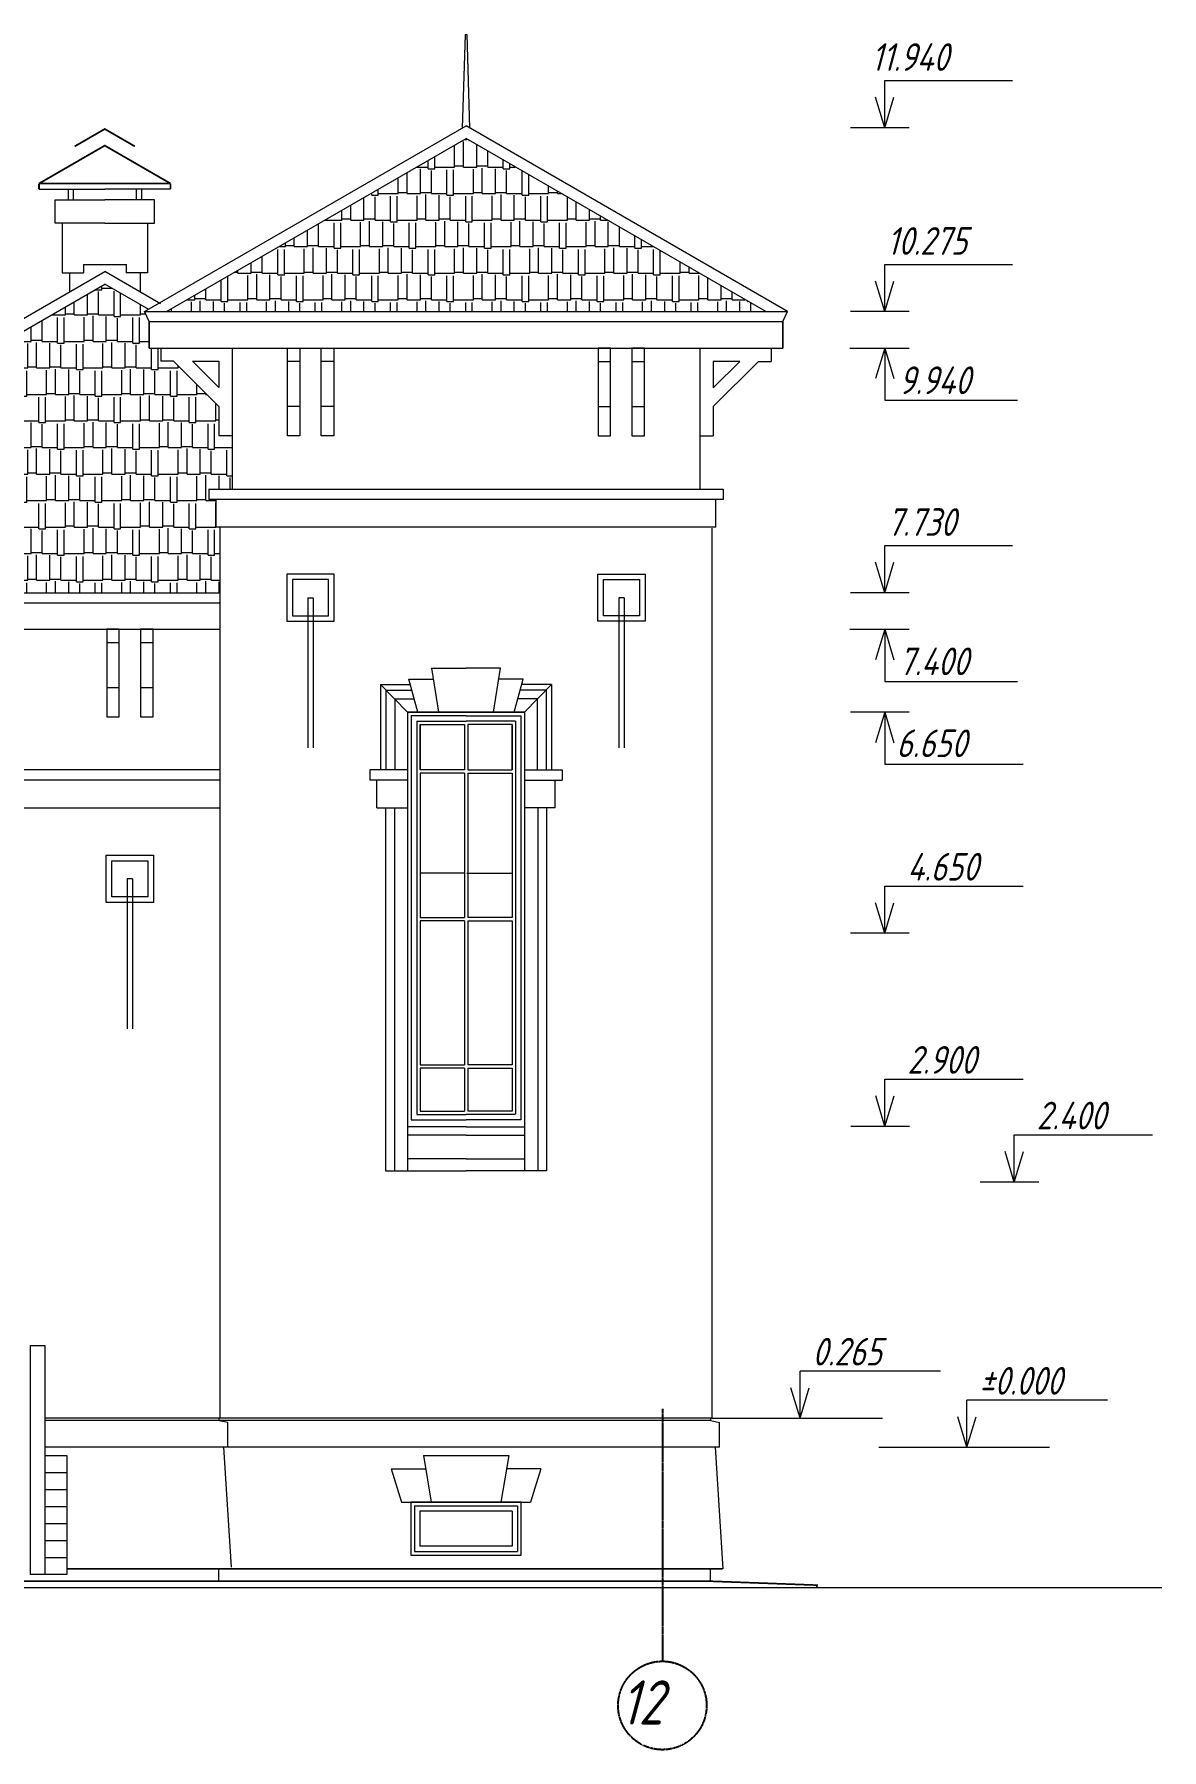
# Model space of a CAD drawing. Header units: millimetres. Extents: x 74752 to 193506, y -83124 to -13126.
# Drawn here: x 123257 to 133453, y -31150 to -15633 of the extents above; entities that cross this region are included whole.
import ezdxf

# ---------------------------------------------------------------- set-up
doc = ezdxf.new("R2010")
doc.units = ezdxf.units.MM
doc.linetypes.add('CENTER2', pattern=[1.125, 0.75, -0.125, 0.125, -0.125])
doc.layers.add('axis', color=40, linetype='CENTER2')
doc.layers.add('wall', color=5, linetype='Continuous')
doc.styles.add('ESKD', font='eskd.shx', dxfattribs={"oblique": 15})

msp = doc.modelspace()

# ---------------------------------------------------------------- hatches: boundary and pattern name
at = {"layer": 'wall', "linetype": 'Continuous', "lineweight": 15, "ltscale": 0.13, "true_color": 0x8f9991}
h = msp.add_hatch(dxfattribs=at)
h.set_pattern_fill('AR-RSHKE', color=252, scale=20, style=0)
h.set_pattern_definition([(0, (-6991782.06, 1255166.4), (510, 240), [120, -100, 140, -60, 180, -80]), (0, (-6991662.06, 1255176.4), (510, 240), [100, -380, 80, -120]), (0, (-6991422.06, 1255151.4), (510, 240), [60, -620]), (90, (-6991782.06, 1255166.4), (-170, 240), [230, -730]), (90, (-6991662.06, 1255166.4), (-170, 240), [225, -735]), (90, (-6991562.06, 1255166.4), (-170, 240), [210, -750]), (90, (-6991422.06, 1255151.4), (-170, 240), [230, -730]), (90, (-6991362.06, 1255151.4), (-170, 240), [230, -730]), (90, (-6991182.06, 1255166.4), (-170, 240), [220, -740])])
h.paths.add_polyline_path([(127161.3, -16576.6), (126558, -16925), (124451, -18141.5), (129871.6, -18141.5)])
h = msp.add_hatch(dxfattribs=at)
h.set_pattern_fill('AR-RSHKE', color=252, scale=20, style=0)
h.set_pattern_definition([(0, (-6997172.5, 1252629.22), (510, 240), [120, -100, 140, -60, 180, -80]), (0, (-6997052.5, 1252639.22), (510, 240), [100, -380, 80, -120]), (0, (-6996812.5, 1252614.22), (510, 240), [60, -620]), (90, (-6997172.5, 1252629.22), (-170, 240), [230, -730]), (90, (-6997052.5, 1252629.22), (-170, 240), [225, -735]), (90, (-6996952.5, 1252629.22), (-170, 240), [210, -750]), (90, (-6996812.5, 1252614.22), (-170, 240), [230, -730]), (90, (-6996752.5, 1252614.22), (-170, 240), [230, -730]), (90, (-6996572.5, 1252629.22), (-170, 240), [220, -740])])
h.paths.add_polyline_path([(124836.7, -19745.5), (125046.6, -19742.5), (125044.8, -19264.5), (124924.8, -19264.5), (124924.8, -18998.8), (124516.7, -18590.7), (124401.5, -18590.7), (124401.5, -18470.9), (124296, -18470.9), (124296, -18231.3), (124252.4, -18141.5), (124291.8, -18122.1), (123894.1, -17892.5), (122172.9, -18886.2), (121167.6, -19462.1), (119062.7, -20682.3), (124938.1, -20685.4), (124938.1, -20090.4), (124901.7, -20091.5), (124901.7, -19840.4), (124836.7, -19841.5)])

# ---------------------------------------------------------------- linework, layer by layer
at = {"layer": 'axis'}
msp.add_line((128937, -28067.5, -51546.5), (128937, -30349.9, -51546.5), dxfattribs=at)
at = {"layer": 'axis', "color": 18, "true_color": 0x000000}
msp.add_circle((128937, -30749.9, -51546.5), 400, dxfattribs=at)
at = {"layer": 'wall', "color": 250, "linetype": 'Continuous', "lineweight": 15, "ltscale": 0.13}
for p, q in [((127152.4, -15633.3, -51546.5), (127126.7, -16482.5, -51546.6)), ((127152.4, -15633.3, -51546.5), (127167.9, -15632.8, -51546.5)), ((127167.9, -15633.3, -51546.5), (127193.7, -16482.5, -51546.6)), ((130948.2, -16051.3, -51547.4), (132102.9, -16051.3, -51547.4)), ((130948.2, -16478, -51547.4), (130948.2, -16051.3, -51547.4)), ((130948.2, -16478, -51547.4), (130865.4, -16202, -51547.4)), ((130948.2, -16478, -51547.4), (131031, -16202, -51547.4)), ((124252.4, -18141.5, -51450.2), (127161.3, -16462, -51450.2)), ((124451, -18141.5, -51450.9), (127161.3, -16576.6, -51450.9)), ((130070.2, -18141.5, -51450.2), (127161.3, -16462, -51450.2)), ((129871.6, -18141.5, -51450.9), (127161.3, -16576.6, -51450.9)), ((131169.7, -16478, -51547.4), (130639.2, -16478, -51547.4)), ((123299.1, -17033, -51547.4), (123894.1, -17033, -51547.4)), ((123562.3, -17034.2, -51547.4), (123562.3, -17131.5, -51547.4)), ((123609.1, -17034.2, -51547.4), (123609.1, -17131.5, -51547.4)), ((124489.1, -17033, -51547.4), (123894.1, -17033, -51547.4)), ((124179.1, -17034.2, -51547.4), (124179.1, -17131.5, -51547.4)), ((124225.8, -17034.2, -51547.4), (124225.8, -17131.5, -51547.4)), ((123444.1, -17340.2, -51547.4), (123444.1, -17131.5, -51547.4)), ((123444.1, -17131.5, -51547.4), (123894.1, -17131.5, -51547.4)), ((124344.1, -17131.5, -51547.4), (123894.1, -17131.5, -51547.4)), ((124344.1, -17340.2, -51547.4), (124344.1, -17131.5, -51547.4)), ((123894.1, -17340.2, -51547.4), (123444.1, -17340.2, -51547.4)), ((123509.1, -17340.2, -51547.4), (123509.1, -17789.4, -51548.4)), ((123894.1, -17340.2, -51547.4), (124344.1, -17340.2, -51547.4)), ((124279.1, -17340.2, -51547.4), (124279.1, -17789.4, -51548.4)), ((118858.1, -20685.4, -51546.7), (123894.1, -17777.9, -51546.7)), ((123509.1, -17789.4, -51548.1), (123701.6, -17789.4, -51548.1)), ((123574.1, -17789.4, -51547.3), (123574.1, -17962.6, -51546.6)), ((123701.6, -17715.8, -51547.7), (123701.6, -17789.4, -51547.3)), ((123701.6, -17715.8, -51547.7), (124090.1, -17715.8, -51547.7)), ((124399.4, -18069.6, -51546.7), (123894.1, -17777.9, -51546.7)), ((124086.6, -17715.8, -51547.7), (124086.6, -17789.4, -51547.3)), ((124279.1, -17789.4, -51548.1), (124086.6, -17789.4, -51548.1)), ((124214.1, -17789.4, -51547.3), (124214.1, -17962.6, -51546.6)), ((130948.2, -17714.8, -51450.2), (132102.9, -17714.8, -51450.2)), ((130948.2, -18141.5, -51450.2), (130948.2, -17714.8, -51450.2)), ((119056.7, -20685.4, -51547.4), (123894.1, -17892.5, -51547.4)), ((124291.8, -18122.1, -51547.4), (123894.1, -17892.5, -51547.4)), ((130948.2, -18141.5, -51450.2), (130865.4, -17865.5, -51450.2)), ((130948.2, -18141.5, -51450.2), (131031, -17865.5, -51450.2)), ((124296.3, -18231.3, -51450.2), (124252.4, -18141.5, -51450.2)), ((124252.4, -18141.5, -51450.2), (130070.2, -18141.5, -51450.2)), ((130026.3, -18231.3, -51450.2), (130070.2, -18141.5, -51450.2)), ((131169.7, -18141.5, -51450.2), (130639.2, -18141.5, -51450.2)), ((124296, -18470.9, -51450.2), (124296, -18230.9, -51450.2)), ((124296, -18230.9, -51450.9), (130026.5, -18230.9, -51450.9)), ((124296, -18231.3, -51450.2), (124296, -18470.9, -51450.2)), ((130026.5, -18470.9, -51450.2), (130026.5, -18230.9, -51450.2)), ((130026.5, -18231.3, -51450.2), (130026.5, -18470.9, -51450.2)), ((124296, -18470.9, -51450.2), (125046.6, -18470.9, -51450.2)), ((124401.5, -18470.7, -51450.2), (124401.5, -18590.7, -51450.2)), ((124516.7, -18590.7, -51450.2), (124401.5, -18590.7, -51450.2)), ((124924.8, -18998.8, -51450.2), (124516.7, -18590.7, -51450.2)), ((124686.4, -18590.7, -51450.2), (124924.8, -18590.7, -51450.2)), ((124924.8, -18829.1, -51450.2), (124686.4, -18590.7, -51450.2)), ((124924.8, -18590.7, -51450.2), (124924.8, -18829.1, -51450.2)), ((125046.6, -18470.9, -51450.2), (125046.6, -18918.4, -51450.2)), ((125046.9, -18471.3, -51450.2), (130026.5, -18471.3, -51450.2)), ((125660.5, -18591.8, -51546.7), (125545.3, -18591.8, -51546.7)), ((125966.5, -18591.8, -51546.7), (125851.3, -18591.8, -51546.7)), ((128353.9, -18591.8, -51546.7), (128469.1, -18591.8, -51546.7)), ((128659.9, -18591.8, -51546.7), (128775.1, -18591.8, -51546.7)), ((129275.9, -18472, -51546.7), (129275.9, -18919.5, -51546.7)), ((129397.8, -18591.8, -51546.7), (129397.8, -18830.2, -51546.7)), ((129636.2, -18591.8, -51546.7), (129397.8, -18591.8, -51546.7)), ((129397.8, -18999.9, -51546.7), (129805.9, -18591.8, -51546.7)), ((129397.8, -18830.2, -51546.7), (129636.2, -18591.8, -51546.7)), ((129805.9, -18591.8, -51546.7), (129921.1, -18591.8, -51546.7)), ((129921.1, -18471.8, -51546.7), (129921.1, -18591.8, -51546.7)), ((130633.1, -18471.3, -51450.2), (131169.7, -18471.3, -51450.2)), ((130948.2, -18471.3, -51450.2), (130865.4, -18747.3, -51450.2)), ((130948.2, -18471.3, -51450.2), (130948.2, -18943.8, -51450.2)), ((130948.2, -18471.3, -51450.2), (131031, -18747.3, -51450.2)), ((125046.6, -18918.3, -51450.2), (125046.6, -19742.5, -51487.6)), ((129275.9, -18919.4, -51546.7), (129275.9, -19743.5, -51584.1)), ((124924.8, -18998.8, -51450.2), (124924.8, -19264.5, -51450.2)), ((125660.5, -18999.1, -51546.7), (125545.3, -18999.1, -51546.7)), ((125966.5, -18999.1, -51546.7), (125851.3, -18999.1, -51546.7)), ((128353.9, -18999.1, -51546.7), (128469.1, -18999.1, -51546.7)), ((128659.9, -18999.1, -51546.7), (128775.1, -18999.1, -51546.7)), ((129397.8, -18999.9, -51546.7), (129397.8, -19265.6, -51546.7)), ((130948.2, -18943.8, -51450.2), (132147.8, -18943.8, -51450.2)), ((125044.8, -19264.5, -51450.2), (124924.8, -19264.5, -51450.2)), ((129277.8, -19265.6, -51546.7), (129397.8, -19265.6, -51546.7)), ((124836.7, -19745.5, -51487.6), (124836.7, -19841.5, -51487.6)), ((124836.7, -19746.5, -51584.1), (129485.9, -19746.5, -51584.1)), ((129485.9, -19841.5, -51584.1), (124836.7, -19841.5, -51584.1)), ((124901.7, -20091.5, -51487.6), (124901.7, -19840.4, -51487.6)), ((129420.9, -20091.5, -51584.1), (129420.9, -19841.5, -51584.1)), ((129485.9, -19746.5, -51584.1), (129485.9, -19841.5, -51584.1)), ((129420.9, -20091.5, -51584.1), (124901.7, -20091.5, -51584.1)), ((124938.1, -28151.1, -51451.7), (124938.1, -20090.4, -51487.6)), ((129384.4, -20100.7, -51584.1), (129384.4, -28151.1, -51552.3)), ((130948.2, -20257.8, -51547.4), (132102.9, -20257.8, -51547.4)), ((130948.2, -20684.5, -51547.4), (130948.2, -20257.8, -51547.4)), ((130948.2, -20684.5, -51547.4), (130865.4, -20408.5, -51547.4)), ((130948.2, -20684.5, -51547.4), (131031, -20408.5, -51547.4)), ((118858.1, -20685.4, -51546.7), (124938.1, -20685.4, -51546.7)), ((118902, -20774.8, -51547.4), (124938.1, -20774.8, -51547.4)), ((125730, -20729.3, -51546.7), (125730, -22087.2, -51546.7)), ((125730, -20729.3, -51546.7), (125780, -20729.3, -51546.7)), ((125780, -20729.3, -51546.7), (125780, -22087.2, -51546.7)), ((128542.6, -20729.3, -51546.7), (128542.6, -22087.2, -51546.7)), ((128592.6, -20729.3, -51546.7), (128542.6, -20729.3, -51546.7)), ((128592.6, -20729.3, -51546.7), (128592.6, -22087.2, -51546.7)), ((131169.7, -20684.5, -51547.4), (130639.2, -20684.5, -51547.4)), ((118901.8, -21014.4, -51547.4), (124938.1, -21014.4, -51547.4)), ((130633.1, -21014.4, -51547.4), (131169.7, -21014.4, -51547.4)), ((130948.2, -21014.4, -51547.4), (130865.4, -21290.3, -51547.4)), ((130948.2, -21014.4, -51547.4), (130948.2, -21486.8, -51547.4)), ((130948.2, -21014.4, -51547.4), (131031, -21290.3, -51547.4)), ((123909.8, -21134.2, -51566.8), (124025, -21134.2, -51566.8)), ((124215.8, -21134.2, -51566.8), (124331, -21134.2, -51566.8)), ((126849.5, -21366.5, -51598.9), (127161.3, -21366.5, -51580)), ((126849.5, -21366.5, -51580), (126911.9, -21764.7, -51493)), ((127473.1, -21366.5, -51598.9), (127161.3, -21366.5, -51580)), ((127410.7, -21764.7, -51493), (127473.1, -21366.5, -51580)), ((123909.8, -21541.5, -51566.8), (124025, -21541.5, -51566.8)), ((124215.8, -21541.5, -51566.8), (124331, -21541.5, -51566.8)), ((126387.4, -21514.7, -51179.2), (126387.4, -22285.9, -51170.6)), ((126387.4, -21514.7, -51177.3), (126657.7, -21514.7, -51156.9)), ((126633.3, -21764.7, -51169.4), (126387.4, -21514.7, -51169.2)), ((126437.4, -21565.6, -51169.3), (126437.4, -22285.9, -51161)), ((126437.4, -21565.6, -51169.3), (126671.6, -21565.6, -51169.3)), ((126644, -21464.7, -51086.9), (126864.9, -21464.7, -51068.3)), ((126726, -21764.7, -51157.5), (126644, -21464.7, -51159.8)), ((127678.5, -21464.7, -51086.9), (127457.7, -21464.7, -51068.3)), ((127596.6, -21764.7, -51157.5), (127678.5, -21464.7, -51159.8)), ((127885.2, -21565.6, -51169.3), (127651, -21565.6, -51169.3)), ((127935.2, -21514.7, -51177.3), (127664.9, -21514.7, -51156.9)), ((127689.3, -21764.7, -51169.4), (127935.2, -21514.7, -51169.2)), ((127885.2, -21565.6, -51169.3), (127885.2, -22285.9, -51161)), ((127935.2, -21514.7, -51179.2), (127935.2, -22285.9, -51170.6)), ((130948.2, -21486.8, -51547.4), (132147.8, -21486.8, -51547.4)), ((126517.4, -21644.7, -51169.4), (126693.2, -21644.7, -51156.1)), ((126517.4, -21644.7, -51169.4), (126517.4, -22285.9, -51169.4)), ((127805.2, -21644.7, -51169.4), (127629.4, -21644.7, -51156.1)), ((127805.2, -21644.7, -51169.4), (127805.2, -22285.9, -51169.4)), ((126633.3, -21764.7, -51151.7), (126633.3, -25912.4, -51143.2)), ((127161.3, -21764.7, -51151.7), (126633.3, -21764.7, -51151.7)), ((126633.3, -21764.7, -51151.7), (126633.3, -25912.4, -51143.2)), ((126633.3, -21764.7, -51169.4), (127161.3, -21764.7, -51169.4)), ((126633.3, -21764.7, -51151.7), (126633.3, -25912.4, -51143.2)), ((127161.3, -21797.7, -51154.3), (126666.3, -21797.7, -51169.4)), ((126666.3, -21797.7, -51169.4), (126666.3, -25451.7, -51151.5)), ((126715.1, -21846.7, -51169.4), (127161.3, -21846.7, -51155)), ((126715.1, -21846.7, -51169.4), (126715.1, -25402.5, -51151)), ((126745.1, -21876.6, -51535.2), (126745.1, -22285.9, -51413.1)), ((126745.1, -21876.6, -51535.2), (127146.3, -21876.6, -51535.2)), ((127146.3, -21876.6, -51504.5), (127146.3, -22285.9, -51746.5)), ((127161.3, -21764.7, -51151.7), (127689.3, -21764.7, -51151.7)), ((127689.3, -21764.7, -51169.4), (127161.3, -21764.7, -51169.4)), ((127161.3, -21797.7, -51154.3), (127656.3, -21797.7, -51169.4)), ((127607.5, -21846.7, -51169.4), (127161.3, -21846.7, -51155)), ((127176.3, -21876.6, -51504.5), (127176.3, -22285.9, -51746.5)), ((127577.5, -21876.6, -51535.2), (127176.3, -21876.6, -51535.2)), ((127577.5, -21876.6, -51535.2), (127577.5, -22285.9, -51413.1)), ((127607.5, -21846.7, -51169.4), (127607.5, -25402.5, -51151)), ((127656.3, -21797.7, -51169.4), (127656.3, -25451.7, -51151.5)), ((127689.3, -21764.7, -51151.7), (127689.3, -25912.4, -51143.2)), ((127689.3, -21764.7, -51151.7), (127689.3, -25912.4, -51143.2)), ((127689.3, -21764.7, -51151.7), (127689.3, -25912.4, -51143.2)), ((131169.7, -21764.7, -51547.4), (130639.2, -21764.7, -51547.4)), ((130948.2, -21764.7, -51547.4), (130865.4, -22040.7, -51547.4)), ((130948.2, -21764.7, -51547.4), (130948.2, -22237.2, -51547.4)), ((130948.2, -21764.7, -51547.4), (131031, -22040.7, -51547.4)), ((124938.1, -22285.9, -51606.5), (122841, -22285.9, -51606.5)), ((126633.3, -22285.9, -51606.5), (126290.9, -22285.9, -51606.5)), ((126290.9, -22285.9, -51606.5), (126290.9, -22380.9, -51606.5)), ((126290.9, -22285.9, -51606.5), (126290.9, -22380.9, -51606.5)), ((127146.3, -22285.9, -51411.4), (126745.1, -22285.9, -51411.4)), ((126745.1, -22316.3, -51404), (126745.1, -23620.9, -51014.7)), ((127146.3, -22316.3, -51411.4), (126745.1, -22316.3, -51411.4)), ((127146.3, -22316.3, -51764.5), (127146.3, -23620.9, -52535.9)), ((127176.3, -22285.9, -51411.4), (127577.5, -22285.9, -51411.4)), ((127176.3, -22316.3, -51411.4), (127577.5, -22316.3, -51411.4)), ((127176.3, -22316.3, -51764.5), (127176.3, -23620.9, -52535.9)), ((127577.5, -22316.3, -51404), (127577.5, -23620.9, -51014.7)), ((127689.3, -22285.9, -51606.5), (128031.7, -22285.9, -51606.5)), ((128031.7, -22285.9, -51606.5), (128031.7, -22380.9, -51606.5)), ((128031.7, -22285.9, -51606.5), (128031.7, -22380.9, -51606.5)), ((132199.7, -22237.2, -51547.4), (130948.2, -22237.2, -51547.4)), ((124938.1, -22380.9, -51559.9), (122841, -22380.9, -51559.9)), ((126633.3, -22380.9, -51559.9), (126290.9, -22380.9, -51559.9)), ((126355.9, -22630.9, -51606.5), (126355.9, -22380.9, -51606.5)), ((126355.9, -22630.9, -51606.5), (126355.9, -22380.9, -51606.5)), ((127689.3, -22380.9, -51559.9), (128031.7, -22380.9, -51559.9)), ((127966.7, -22630.9, -51606.5), (127966.7, -22380.9, -51606.5)), ((127966.7, -22630.9, -51606.5), (127966.7, -22380.9, -51606.5)), ((122841, -22630.9, -51606.5), (124938.1, -22630.9, -51606.5)), ((126355.9, -22630.9, -51606.5), (126633.3, -22630.9, -51606.5)), ((126433.3, -22630.9, -51161.4), (126433.3, -25912.4, -51124.9)), ((126513.3, -22630.9, -51162), (126513.3, -25912.4, -51124.3)), ((127966.7, -22630.9, -51606.5), (127689.3, -22630.9, -51606.5)), ((127809.3, -22630.9, -51162), (127809.3, -25912.4, -51124.3)), ((127889.3, -22630.9, -51161.4), (127889.3, -25912.4, -51124.9)), ((124096.3, -23271.7, -51566.8), (124096.3, -24629.6, -51566.8)), ((124146.3, -23271.7, -51566.8), (124096.3, -23271.7, -51566.8)), ((124146.3, -23271.7, -51566.8), (124146.3, -24629.6, -51566.8)), ((127154.4, -23221.9, -50494.2), (126745.1, -23221.9, -50494.2)), ((127168.1, -23221.9, -50494.2), (127577.5, -23221.9, -50494.2)), ((130948.2, -23338.1, -51547.4), (132199.7, -23338.1, -51547.4)), ((130948.2, -23764.7, -51547.4), (130948.2, -23338.1, -51547.4)), ((130948.2, -23764.7, -51547.4), (130865.4, -23488.8, -51547.4)), ((130948.2, -23764.7, -51547.4), (131031, -23488.8, -51547.4)), ((126745.1, -23650.7, -51005.8), (126745.1, -24955.3, -50616.4)), ((127146.3, -23650.7, -49936.1), (126745.1, -23650.7, -49936.1)), ((127146.3, -23650.7, -52553.6), (127146.3, -24955.3, -53325)), ((127176.3, -23650.7, -52553.6), (127176.3, -24955.3, -53325)), ((127176.3, -23650.7, -49936.1), (127577.5, -23650.7, -49936.1)), ((127577.5, -23650.7, -51005.8), (127577.5, -24955.3, -50616.4)), ((131169.7, -23764.7, -51547.4), (130639.2, -23764.7, -51547.4)), ((126745.1, -24985.2, -50607.5), (126745.1, -25372.6, -50494.2)), ((127146.3, -24985.2, -48107.6), (126745.1, -24985.2, -48107.6)), ((127146.3, -24985.2, -53342.7), (127146.3, -25372.6, -53567.1)), ((127176.3, -24985.2, -53342.7), (127176.3, -25372.6, -53567.1)), ((127176.3, -24985.2, -48107.6), (127577.5, -24985.2, -48107.6)), ((127577.5, -24985.2, -50607.5), (127577.5, -25372.6, -50494.2)), ((130949.6, -25084.9, -50637.7), (132201, -25084.9, -50637.7)), ((130949.6, -25511.5, -50637.7), (130949.6, -25084.9, -50637.7)), ((130949.6, -25511.5, -50637.7), (130866.8, -25235.6, -50637.7)), ((130949.6, -25511.5, -50637.7), (131032.4, -25235.6, -50637.7)), ((126715.5, -25402.6, -50578.5), (127161.3, -25402.6, -50591.1)), ((126715.5, -25402.7, -50637.7), (127161.3, -25402.7, -50650.3)), ((126745.1, -25372.6, -50494.2), (127146.3, -25372.6, -50494.2)), ((127607.1, -25402.6, -50578.5), (127161.3, -25402.6, -50591.1)), ((127607.1, -25402.7, -50637.7), (127161.3, -25402.7, -50650.3)), ((127577.5, -25372.6, -50494.2), (127176.3, -25372.6, -50494.2)), ((127161.3, -25514.7, -50651.4), (126633.7, -25514.7, -50637.7)), ((127161.3, -25589.7, -50651.4), (126633.7, -25589.7, -50637.7)), ((126666.3, -25451.7, -50637.7), (127161.3, -25451.7, -50651)), ((127656.3, -25451.7, -50637.7), (127161.3, -25451.7, -50651)), ((127161.3, -25514.7, -50651.4), (127688.9, -25514.7, -50637.7)), ((127161.3, -25589.7, -50651.4), (127688.9, -25589.7, -50637.7)), ((131171.1, -25511.5, -50637.7), (130640.5, -25511.5, -50637.7)), ((132119.1, -25588.3, -51547.4), (133370.5, -25588.3, -51547.4)), ((132119.1, -26015, -51547.4), (132119.1, -25588.3, -51547.4)), ((132119.1, -26015, -51547.4), (132036.3, -25739, -51547.4)), ((132119.1, -26015, -51547.4), (132201.9, -25739, -51547.4)), ((126433.3, -25912.4, -50456.7), (127161.3, -25912.4, -50456.7)), ((127161.3, -25803.8, -50643.7), (126633.7, -25803.8, -50638.1)), ((127161.3, -25803.8, -50643.7), (127688.9, -25803.8, -50638.1)), ((127889.3, -25912.4, -50456.7), (127161.3, -25912.4, -50456.7)), ((132340.6, -26015, -51547.4), (131810, -26015, -51547.4)), ((130182, -28151.1, -51547.4), (130182, -27724.4, -51547.4)), ((131452, -27724.4, -51547.4), (130182, -27724.4, -51547.4)), ((130182, -28151.1, -51547.4), (130182, -27724.4, -51547.4)), ((130182, -28151.1, -51547.4), (130099.2, -27875.1, -51547.4)), ((130182, -28151.1, -51547.4), (130099.2, -27875.1, -51547.4)), ((130182, -28151.1, -51547.4), (130264.8, -27875.1, -51547.4)), ((130182, -28151.1, -51547.4), (130264.8, -27875.1, -51547.4)), ((131691.4, -28414.7, -51547.4), (131691.4, -27988.1, -51547.4)), ((132961.4, -27988.1, -51547.4), (131691.4, -27988.1, -51547.4)), ((131691.4, -28414.7, -51547.4), (131691.4, -27988.1, -51547.4)), ((129384.4, -28151.1, -48342.7), (123351.8, -28151.1, -48342.7)), ((129374.8, -28171.1, -48342.7), (123351.8, -28171.1, -48342.7)), ((124928.5, -28171.1, -48342.7), (124928.5, -28151.1, -48342.7)), ((124928.5, -28171.1, -51548.9), (124928.5, -28151.1, -51548.9)), ((124928.5, -28171.1, -48342.7), (125008.1, -28188.4, -48342.7)), ((124928.5, -28171.1, -51548.9), (125008.1, -28188.4, -51548.9)), ((125008.1, -28414.7, -51548.9), (125008.1, -28188.4, -48342.7)), ((125008.1, -28414.7, -54755.1), (125008.1, -28188.4, -51548.9)), ((129374.8, -28171.5, -48443.3), (129374.8, -28151.5, -48443.3)), ((129374.8, -28171.5, -51649.4), (129374.8, -28151.5, -51649.4)), ((129374.8, -28171.5, -48443.3), (129454.4, -28188.8, -48443.3)), ((129374.8, -28171.5, -51649.4), (129454.4, -28188.8, -51649.4)), ((129384.4, -28151.1, -51547.4), (130928.3, -28151.1, -51547.4)), ((129454.4, -28401.5, -48443.3), (129454.4, -28188.8, -48443.3)), ((129454.4, -28414.7, -51649.4), (129454.4, -28188.8, -51649.4)), ((131691.4, -28414.7, -51547.4), (131608.6, -28138.7, -51547.4)), ((131691.4, -28414.7, -51547.4), (131608.6, -28138.7, -51547.4)), ((131691.4, -28414.7, -51547.4), (131774.2, -28138.7, -51547.4)), ((131691.4, -28414.7, -51547.4), (131774.2, -28138.7, -51547.4)), ((129454.4, -28414.7, -51546.7), (123351.8, -28414.7, -51546.7)), ((123551.8, -28489.7, -51547), (123551.8, -29564.7, -51547)), ((124968.1, -28414.7, -51548.9), (125036.5, -29500, -48342.7)), ((126775.3, -28489.7, -50456.7), (126846.6, -28909.9, -50470.2)), ((126775.3, -28489.7, -50456.7), (127547.2, -28489.7, -50456.7)), ((127547.2, -28489.7, -50456.7), (127476, -28909.9, -50470.2)), ((129415.3, -28414.7, -48443.3), (129483.6, -29513.6, -48443.3)), ((130893.8, -28414.7, -51547.4), (132437.7, -28414.7, -51547.4)), ((123351.8, -28643.2, -51470.7), (123551.8, -28643.2, -51470.7)), ((126485, -28609.9, -50484), (126795.7, -28609.9, -50460.5)), ((126485, -28609.9, -50536), (126579.1, -28909.9, -50535.1)), ((127837.6, -28609.9, -50484), (127526.9, -28609.9, -50460.5)), ((127837.6, -28609.9, -50536), (127743.5, -28909.9, -50535.1)), ((123351.8, -28796.7, -51470.7), (123551.8, -28796.7, -51470.7)), ((123351.8, -28950.2, -51470.7), (123551.8, -28950.2, -51470.7)), ((126579.1, -28909.9, -50526.9), (127743.5, -28909.9, -50561.3)), ((126694.7, -28942.9, -50426.2), (127627.9, -28942.9, -50445.3)), ((126694.7, -28942.9, -50426.2), (126694.7, -29357.2, -50437.4)), ((127579.1, -28991.9, -50445.3), (126743.4, -28991.9, -50426.2)), ((126743.4, -28991.9, -50426.2), (126743.4, -29308.2, -50435.1)), ((127579.1, -28991.9, -50426.2), (127579.1, -29308.2, -50435.1)), ((127627.9, -28942.9, -50426.2), (127627.9, -29357.2, -50437.4)), ((123351.8, -29103.7, -51470.7), (123551.8, -29103.7, -51470.7)), ((123351.8, -29257.2, -51470.7), (123551.8, -29257.2, -51470.7)), ((127579.1, -29308.2, -50445.3), (126743.4, -29308.2, -50426.2)), ((123351.8, -29410.7, -51470.7), (123551.8, -29410.7, -51470.7)), ((126694.7, -29357.2, -50426.2), (127627.9, -29357.2, -50445.3)), ((124922.9, -29513.6, -51547), (124922.9, -29625.5, -51547)), ((129369.2, -29514, -51647.6), (129369.2, -29625.9, -51647.6)), ((130335, -29684.7, -51547), (74751.7, -29684.7, -51547)), ((133453, -29684.7, -54751.7), (111621.4, -29684.7, -54751.7))]:
    msp.add_line(p, q, dxfattribs=at)
for points, const_width, elevation in [([(124166, -16646.4), (123894.1, -16489.4), (123622.2, -16646.4)], 16, -51547.4), ([(124489.1, -16983), (123894.1, -16639.4), (123299.1, -16983)], 16, -51547.4), ([(123299.1, -17033), (123299.1, -16983)], 16, -51547.4), ([(123299.1, -16983), (124489.1, -16983)], 16, -51547.4), ([(124489.1, -17033), (124489.1, -16983)], 16, -51547.4), ([(129369.2, -29625.5), (79868.9, -29625.5)], 15, -45234.2), ([(129369.2, -29625.5), (98955.3, -29625.5)], 15, -48438.2), ([(129483.6, -29513.6), (123551.8, -29513.6)], 15, -51547.4), ([(129483.6, -29513.6), (123551.8, -29513.6)], 15, -54751.3), ([(129369.2, -29625.9), (130335.8, -29661.4), (130335, -29684.7)], 15, -51547)]:
    msp.add_lwpolyline(points, dxfattribs=dict(at, const_width=const_width, elevation=elevation))
for points, elevation in [([(125545.3, -18472), (125658.7, -18472), (125658.7, -19265.6), (125545.3, -19265.6)], -51546.7), ([(125851.3, -18472), (125964.7, -18472), (125964.7, -19265.6), (125851.3, -19265.6)], -51546.7), ([(128469.1, -18472), (128355.7, -18472), (128355.7, -19265.6), (128469.1, -19265.6)], -51546.7), ([(128775.1, -18472), (128661.7, -18472), (128661.7, -19265.6), (128775.1, -19265.6)], -51546.7), ([(125541.5, -20942.9), (125968.5, -20942.9), (125968.5, -20515.7), (125541.5, -20515.7)], -51546.7), ([(125591.5, -20892.9), (125918.5, -20892.9), (125918.5, -20565.7), (125591.5, -20565.7)], -51546.7), ([(128781.1, -20942.9), (128354.1, -20942.9), (128354.1, -20515.7), (128781.1, -20515.7)], -51546.7), ([(128731.1, -20892.9), (128404.1, -20892.9), (128404.1, -20565.7), (128731.1, -20565.7)], -51546.7), ([(124025, -21014.4), (123911.6, -21014.4), (123911.6, -21808), (124025, -21808)], -51566.8), ([(124331, -21014.4), (124217.6, -21014.4), (124217.6, -21808), (124331, -21808)], -51566.8), ([(124334.8, -23485.3), (123907.8, -23485.3), (123907.8, -23058.1), (124334.8, -23058.1)], -51566.8), ([(124284.8, -23435.3), (123957.8, -23435.3), (123957.8, -23108.1), (124284.8, -23108.1)], -51566.8), ([(127660.9, -28909.9), (126661.7, -28909.9), (126661.7, -29390.2), (127660.9, -29390.2)], -50544.1)]:
    msp.add_lwpolyline(points, close=True, dxfattribs=dict(at, elevation=elevation))
for points, elevation in [([(126745.1, -22285.9), (126745.1, -21876.6), (127146.3, -21876.6)], -51535.2), ([(127577.5, -22285.9), (127577.5, -21876.6), (127176.3, -21876.6)], -51535.2), ([(126745.1, -23620.9), (127146.3, -23620.9)], -50328.3), ([(127577.5, -23620.9), (127176.3, -23620.9)], -50328.3), ([(126745.1, -24955.3), (127146.3, -24955.3)], -48499.8), ([(127577.5, -24955.3), (127176.3, -24955.3)], -48499.8), ([(126745.1, -25372.6), (127146.3, -25372.6)], -48499.8), ([(127577.5, -25372.6), (127176.3, -25372.6)], -48499.8), ([(123222.6, -29564.7), (123222.6, -27494.6), (123351.8, -27494.6), (123351.8, -29564.7)], -51547.8), ([(123351.8, -28489.7), (123551.8, -28489.7), (123551.8, -29564.7), (123222.6, -29564.7)], -51547)]:
    msp.add_lwpolyline(points, dxfattribs=dict(at, elevation=elevation))

# ---------------------------------------------------------------- texts
at = {"layer": 'axis', "color": 18, "true_color": 0x000000, "style": 'ESKD', "oblique": 15}
msp.add_text('12', height=400, dxfattribs=at).set_placement((128559.5, -30922.8, -51546.5))
at = {"layer": 'wall', "color": 250, "linetype": 'Continuous', "lineweight": 15, "ltscale": 0.13, "style": 'ESKD', "oblique": 15}
for s, p in [('11.940', (130826.5, -15963.5, -51547.4)), ('10.275', (130969.3, -17627, -51450.2)), ('9.940', (131076.2, -18886.9, -51450.2)), ('7.730', (130969.3, -20170, -51547.4)), ('7.400', (131076.2, -21429.9, -51547.4)), ('6.650', (131052.7, -22171.3, -51547.4)), ('4.650', (131151.9, -23288.1, -51547.4)), ('2.900', (131153.3, -25034.9, -50637.7)), ('2.400', (132322.8, -25538.3, -51547.4)), ('0.265', (130293.6, -27674.4, -51547.4)), ('%%P0.000', (131802.9, -27938.1, -51547.4))]:
    msp.add_text(s, height=250, dxfattribs=at).set_placement(p)

doc.saveas('drawing.dxf')
